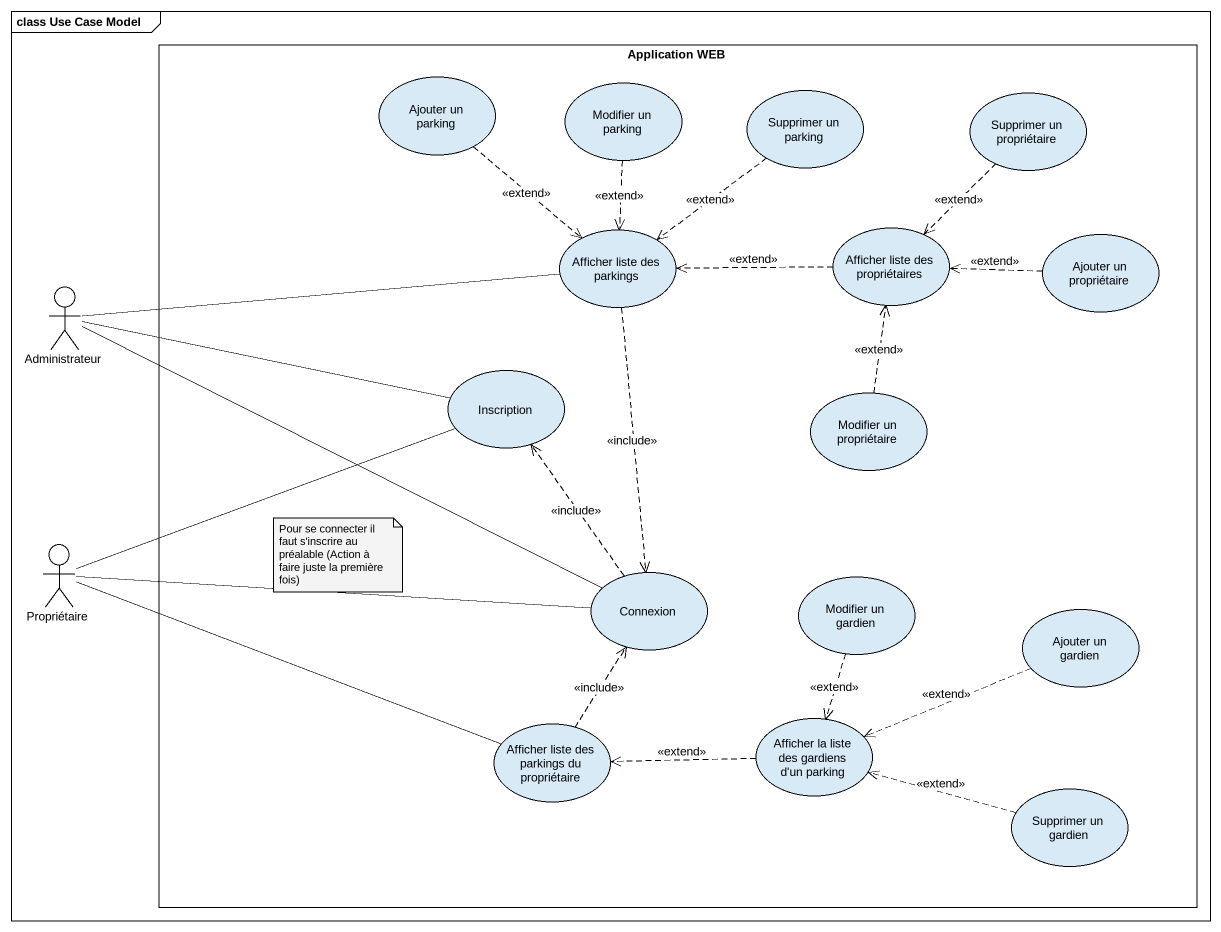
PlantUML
@startuml
mainframe class Use Case Model
rectangle "Application WEB" as Application_WEB {
  usecase "Ajouter un parking" as Ajouter_un_parking
  usecase "Modifier un parking" as Modifier_un_parking
  usecase "Supprimer un parking" as Supprimer_un_parking
  usecase "Supprimer un propriétaire" as Supprimer_un_propriétaire
  usecase "Afficher liste des parkings" as Afficher_liste_des_parkings
  usecase "Afficher liste des propriétaires" as Afficher_liste_des
  usecase "Ajouter un propriétaire" as Ajouter_un_propriétaire
  usecase Inscription
  usecase "Modifier un propriétaire" as Modifier_un_propriétaire
  usecase Connexion
  usecase "Modifier un gardien" as Modifier_un_gardien
  usecase "Ajouter un gardien" as Ajouter_un_gardien
  usecase "Afficher liste des parkings du propriétaire" as Afficher_liste_des_parkings_2
  usecase "Afficher la liste des gardiens d'un parking" as Afficher_la_liste_des
  usecase "Supprimer un gardien" as Supprimer_un_gardien
}
actor Administrateur
actor Propriétaire
Ajouter_un_parking ..> Afficher_liste_des_parkings : <<extend>>
Modifier_un_parking ..> Afficher_liste_des_parkings : <<extend>>
Supprimer_un_parking ..> Afficher_liste_des_parkings : <<extend>>
Supprimer_un_propriétaire ..> Afficher_liste_des : <<extend>>
Afficher_liste_des_parkings ..> Connexion : <<include>>
Afficher_liste_des .left.> Afficher_liste_des_parkings : <<extend>>
Ajouter_un_propriétaire .left.> Afficher_liste_des : <<extend>>
Administrateur -right- Afficher_liste_des_parkings
Administrateur -right- Inscription
Administrateur -right- Connexion
Modifier_un_propriétaire .up.> Afficher_liste_des : <<extend>>
Propriétaire -right- Inscription
Propriétaire -right- Connexion
Propriétaire -right- Afficher_liste_des_parkings_2
Connexion .up.> Inscription : <<include>>
Modifier_un_gardien ..> Afficher_la_liste_des : <<extend>>
Ajouter_un_gardien .left.> Afficher_la_liste_des : <<extend>>
Afficher_liste_des_parkings_2 .up.> Connexion : <<include>>
Afficher_la_liste_des .left.> Afficher_liste_des_parkings_2 : <<extend>>
Supprimer_un_gardien .left.> Afficher_la_liste_des : <<extend>>
note as N1
  Pour se connecter il faut s'inscrire au préalable (Action à faire juste la première fois)
end note
@enduml
